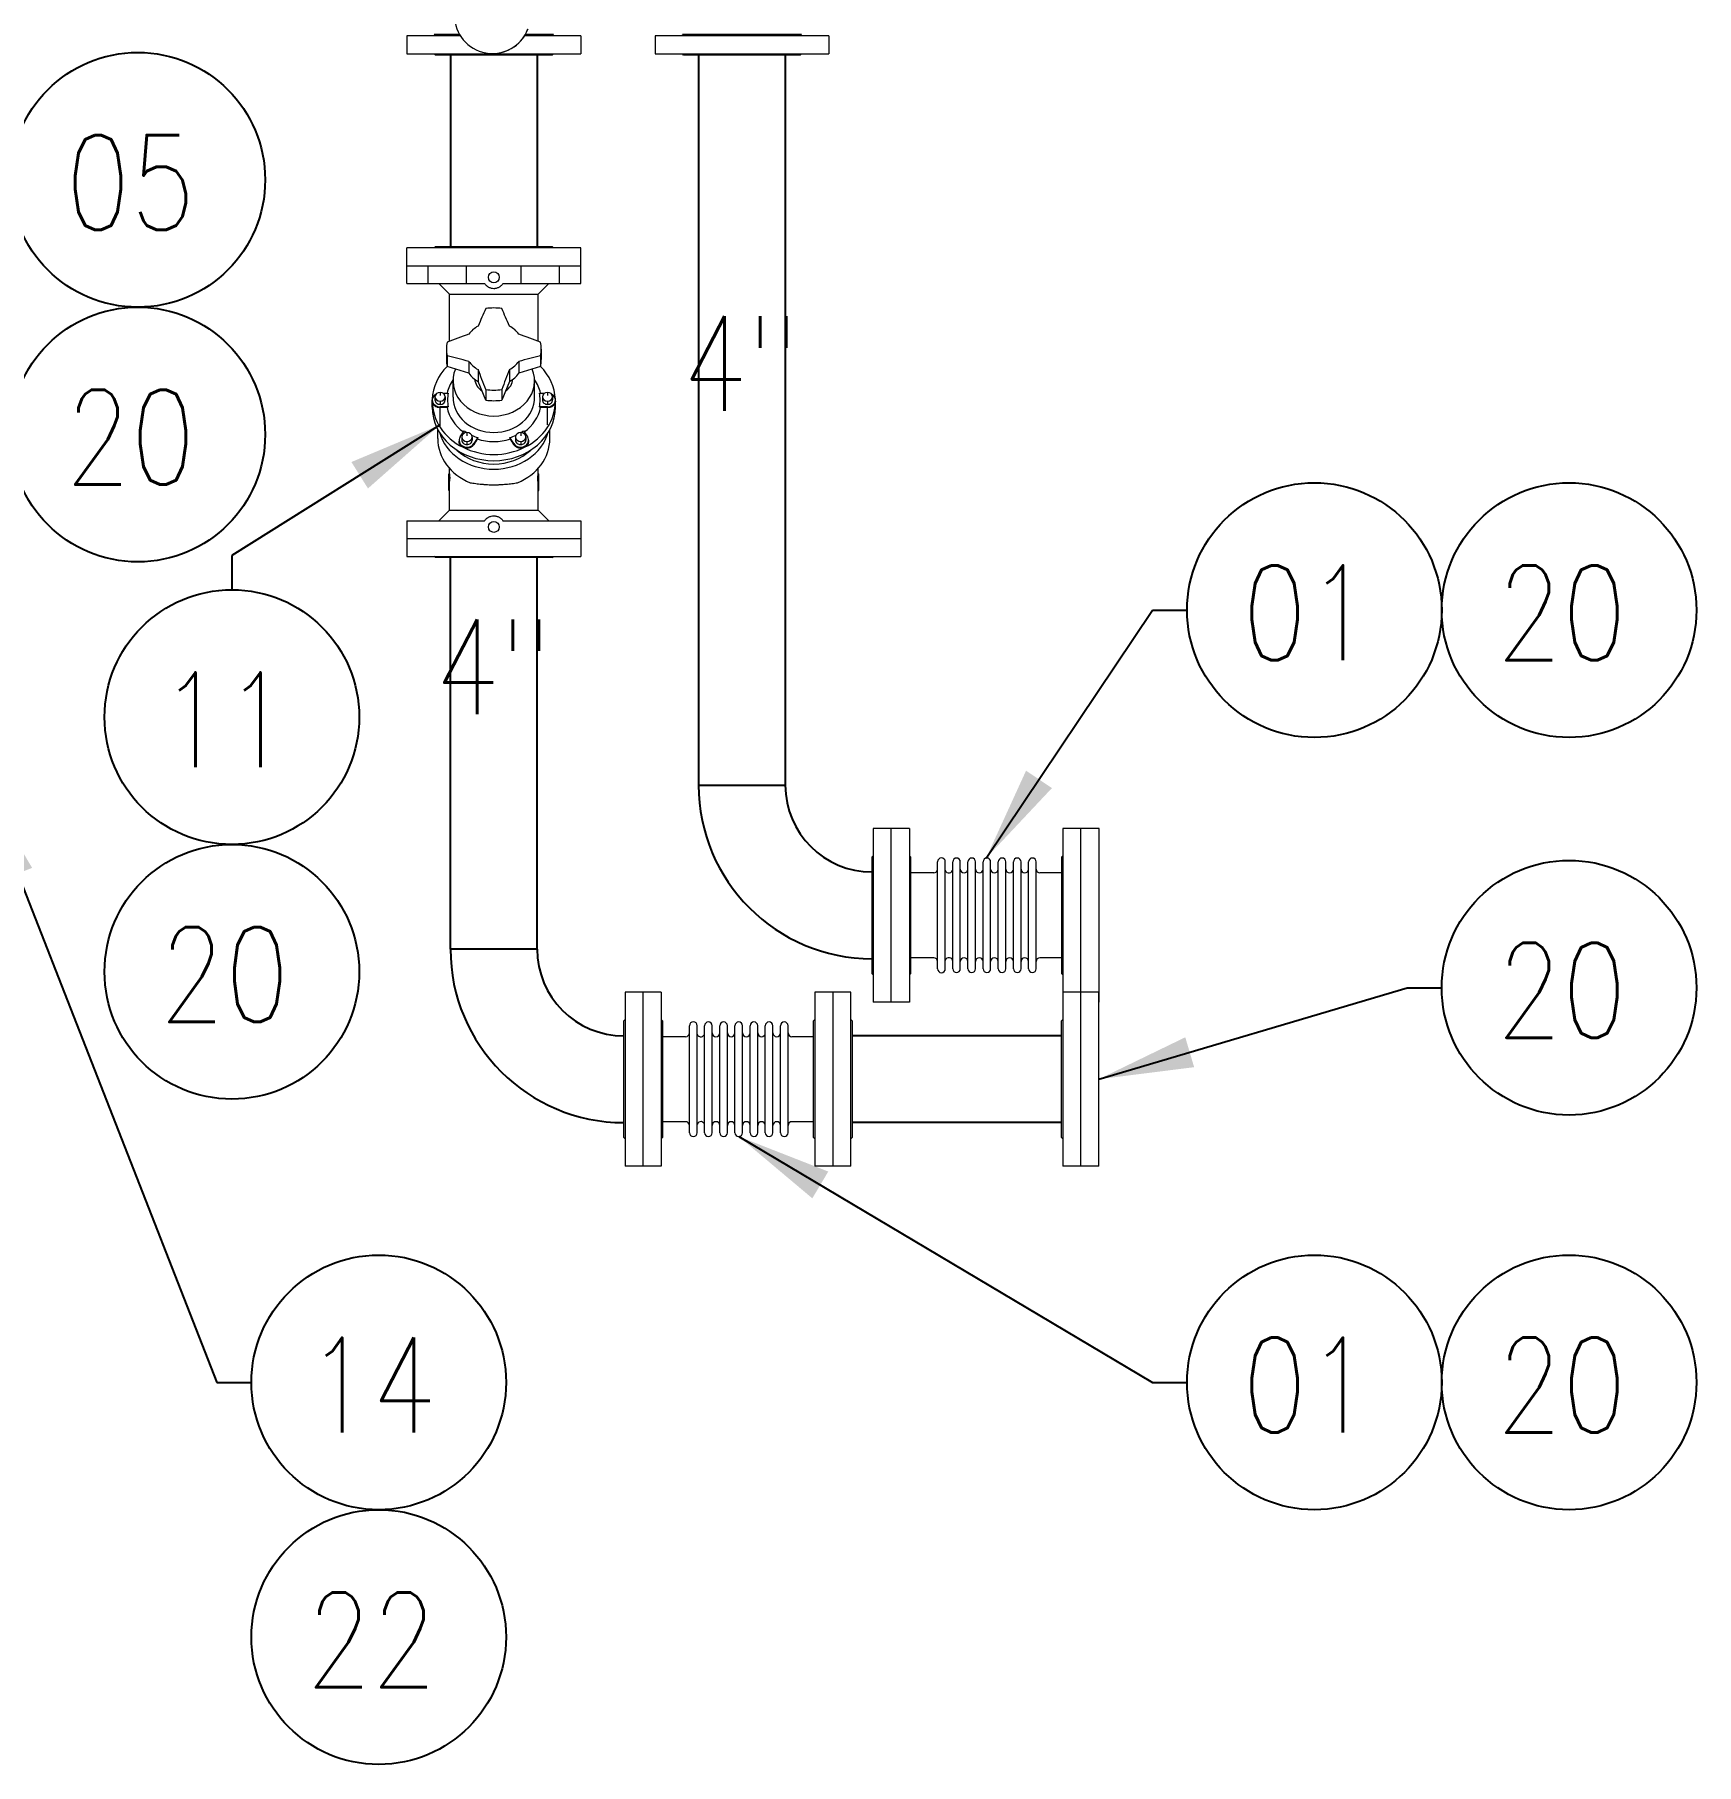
# Model space of a CAD drawing. Header units: millimetres. Extents: x -312439 to 477422, y -331570 to 212570.
# Drawn here: x 342696 to 344886, y 120867 to 123147 of the extents above; entities that cross this region are included whole.
import ezdxf

# ---------------------------------------------------------------- set-up
doc = ezdxf.new("R2010")
doc.units = ezdxf.units.MM
doc.layers.add('ARCONDTEXTO', color=4, linetype='Continuous')
doc.layers.add('TEXTO FORMATO', color=4, linetype='Continuous')
doc.styles.add('ROMAND', font='ROMAND.SHX')
doc.styles.add('ROMANS', font='romans.shx', dxfattribs={"height": 187.5})
doc.dimstyles.new('1-50 (MILIMETRO)', dxfattribs={"dimscale": 0, "dimtxt": 125, "dimasz": 125, "dimexe": 100, "dimexo": 100, "dimgap": 50, "dimtad": 0, "dimdec": 0, "dimzin": 0, "dimdsep": 46, "dimtxsty": 'ROMAND', "dimcen": -390, "dimclrd": 1, "dimclre": 1, "dimclrt": 3, "dimadec": 0, "dimazin": 0, "dimtfac": 1, "dimtdec": 0, "dimtix": 1, "dimtmove": 2, "dimatfit": 2, "dimfxl": 1, "dimtvp": 1, "dimtolj": 1, "dimtzin": 0, "dimarcsym": 0})

msp = doc.modelspace()

# ---------------------------------------------------------------- linework, layer by layer
at = {"color": 4, "linetype": 'Continuous', "lineweight": 0, "extrusion": (0, 1, 0)}
for p, q in [((343256.84, 123145.223, 0), (343186.472, 123145.223, 0)), ((343186.472, 123145.223, 0), (343186.472, 123121.423, 0)), ((343255.874, 123146.823, 0), (343222.472, 123146.823, 0)), ((343224.072, 123145.223, 0), (343222.472, 123146.823, 0)), ((343415.472, 123145.223, 0), (343341.579, 123145.223, 0)), ((343379.472, 123146.823, 0), (343342.544, 123146.823, 0)), ((343377.872, 123145.223, 0), (343379.472, 123146.823, 0)), ((343415.472, 123145.223, 0), (343415.472, 123121.423, 0)), ((343742.472, 123145.223, 0), (343513.472, 123145.223, 0)), ((343513.472, 123145.223, 0), (343513.472, 123121.423, 0)), ((343706.472, 123146.823, 0), (343549.472, 123146.823, 0)), ((343551.072, 123145.223, 0), (343549.472, 123146.823, 0)), ((343704.872, 123145.223, 0), (343706.472, 123146.823, 0)), ((343742.472, 123145.223, 0), (343742.472, 123121.423, 0)), ((343186.472, 123121.423, 0), (343415.472, 123121.423, 0)), ((343224.072, 123119.823, 0), (343222.472, 123121.423, 0)), ((343377.872, 123119.823, 0), (343224.072, 123119.823, 0)), ((343299.26, 123121.85, 0), (343299.158, 123121.85, 0)), ((343377.872, 123119.823, 0), (343379.472, 123121.423, 0)), ((343513.472, 123121.423, 0), (343742.472, 123121.423, 0)), ((343551.072, 123119.823, 0), (343549.472, 123121.423, 0)), ((343704.872, 123119.823, 0), (343551.072, 123119.823, 0)), ((343704.872, 123119.823, 0), (343706.472, 123121.423, 0)), ((343415.472, 122865.792, 0), (343186.472, 122865.792, 0)), ((343186.472, 122818.779, 0), (343186.472, 122865.792, 0)), ((343224.072, 122867.392, 0), (343222.472, 122865.792, 0)), ((343224.072, 122867.392, 0), (343377.872, 122867.392, 0)), ((343377.872, 122867.392, 0), (343379.472, 122865.792, 0)), ((343415.472, 122818.779, 0), (343415.472, 122865.792, 0)), ((343186.472, 122841.992, 0), (343415.472, 122841.992, 0)), ((343214.421, 122818.779, 0), (343214.421, 122841.992, 0)), ((343265.121, 122818.779, 0), (343265.121, 122841.992, 0)), ((343336.822, 122818.779, 0), (343336.822, 122841.992, 0)), ((343387.522, 122818.779, 0), (343387.522, 122841.992, 0)), ((343186.472, 122818.779, 0), (343288.87, 122818.779, 0)), ((343242.681, 122804.727, 0), (343228.628, 122818.779, 0)), ((343313.073, 122818.779, 0), (343415.472, 122818.779, 0)), ((343359.263, 122804.727, 0), (343373.315, 122818.779, 0)), ((343242.681, 122804.727, 0), (343359.263, 122804.727, 0)), ((343242.681, 122742.718, 0), (343242.681, 122804.727, 0)), ((343359.263, 122742.718, 0), (343359.263, 122804.727, 0)), ((343238.517, 122732.418, 0), (343238.517, 122718.384, 0)), ((343363.426, 122732.418, 0), (343363.426, 122718.384, 0)), ((343239.391, 122723.403, 0), (343239.391, 122709.369, 0)), ((343267.942, 122700.37, 0), (343239.391, 122709.369, 0)), ((343267.942, 122716.005, 0), (343267.942, 122700.37, 0)), ((343280.171, 122705.414, 0), (343280.171, 122689.779, 0)), ((343321.772, 122705.414, 0), (343321.772, 122689.779, 0)), ((343334.002, 122716.005, 0), (343334.002, 122700.37, 0)), ((343362.553, 122709.369, 0), (343334.002, 122700.37, 0)), ((343362.553, 122723.403, 0), (343362.553, 122709.369, 0)), ((343247.261, 122668.94, 0), (343247.261, 122690.636, 0)), ((343290.563, 122665.053, 0), (343280.171, 122689.779, 0)), ((343321.772, 122689.779, 0), (343311.381, 122665.053, 0)), ((343354.683, 122668.94, 0), (343354.683, 122690.636, 0)), ((343219.781, 122655.565, 0), (343219.781, 122665.297, 0)), ((343223.424, 122669.461, 0), (343223.424, 122665.297, 0)), ((343230.19, 122675.32, 0), (343230.19, 122671.157, 0)), ((343230.19, 122663.601, 0), (343230.19, 122659.438, 0)), ((343233.985, 122674.312, 0), (343240.869, 122674.312, 0)), ((343236.956, 122669.461, 0), (343236.956, 122665.297, 0)), ((343290.563, 122679.087, 0), (343290.563, 122665.053, 0)), ((343311.381, 122679.087, 0), (343311.381, 122665.053, 0)), ((343361.074, 122674.312, 0), (343367.958, 122674.312, 0)), ((343364.988, 122669.461, 0), (343364.988, 122665.297, 0)), ((343371.753, 122675.32, 0), (343371.753, 122671.157, 0)), ((343371.753, 122663.601, 0), (343371.753, 122659.438, 0)), ((343378.519, 122669.461, 0), (343378.519, 122665.297, 0)), ((343382.163, 122655.565, 0), (343382.163, 122665.297, 0)), ((343230.105, 122632.455, 0), (343230.105, 122656.188, 0)), ((343240.869, 122656.283, 0), (343230.19, 122656.283, 0)), ((343230.19, 122656.283, 0), (343230.19, 122655.143, 0)), ((343371.753, 122656.283, 0), (343361.074, 122656.283, 0)), ((343371.753, 122656.283, 0), (343371.753, 122655.143, 0)), ((343371.838, 122632.455, 0), (343371.838, 122656.188, 0)), ((343227.067, 122614.293, 0), (343227.067, 122626.452, 0)), ((343256.566, 122616.718, 0), (343261.906, 122624.728, 0)), ((343256.566, 122616.718, 0), (343256.566, 122615.579, 0)), ((343258.815, 122616.375, 0), (343258.815, 122612.211, 0)), ((343265.581, 122622.234, 0), (343265.581, 122618.07, 0)), ((343272.347, 122616.375, 0), (343272.347, 122612.211, 0)), ((343279.935, 122615.713, 0), (343274.595, 122607.704, 0)), ((343327.348, 122607.704, 0), (343322.008, 122615.713, 0)), ((343329.597, 122616.375, 0), (343329.597, 122612.211, 0)), ((343336.363, 122622.234, 0), (343336.363, 122618.07, 0)), ((343340.037, 122624.728, 0), (343345.377, 122616.718, 0)), ((343343.128, 122616.375, 0), (343343.128, 122612.211, 0)), ((343345.377, 122616.718, 0), (343345.377, 122615.579, 0)), ((343374.876, 122614.293, 0), (343374.876, 122626.452, 0)), ((343255.172, 122612.211, 0), (343255.172, 122610.854, 0)), ((343265.581, 122610.515, 0), (343265.581, 122606.351, 0)), ((343274.595, 122607.704, 0), (343274.595, 122606.564, 0)), ((343327.348, 122607.704, 0), (343327.348, 122606.564, 0)), ((343336.363, 122610.515, 0), (343336.363, 122606.351, 0)), ((343346.772, 122612.211, 0), (343346.772, 122610.854, 0)), ((343241.64, 122568.09, 0), (343242.681, 122568.09, 0)), ((343241.64, 122545.853, 0), (343241.64, 122568.088, 0)), ((343242.681, 122568.09, 0), (343242.681, 122574.948, 0)), ((343359.263, 122568.09, 0), (343359.263, 122574.948, 0)), ((343359.263, 122568.09, 0), (343360.303, 122568.09, 0)), ((343360.303, 122545.853, 0), (343360.303, 122568.088, 0)), ((343242.713, 122545.853, 0), (343241.64, 122545.853, 0)), ((343243.045, 122558.298, 0), (343241.672, 122558.298, 0)), ((343241.672, 122545.853, 0), (343241.672, 122558.298, 0)), ((343241.998, 122561.588, 0), (343243.045, 122561.588, 0)), ((343241.998, 122558.298, 0), (343241.998, 122561.588, 0)), ((343242.681, 122520.143, 0), (343242.681, 122545.853, 0)), ((343242.713, 122545.853, 0), (343242.713, 122558.298, 0)), ((343243.045, 122558.298, 0), (343243.045, 122561.588, 0)), ((343358.898, 122561.588, 0), (343359.946, 122561.588, 0)), ((343358.898, 122558.298, 0), (343358.898, 122561.588, 0)), ((343358.898, 122558.298, 0), (343360.272, 122558.298, 0)), ((343359.23, 122545.853, 0), (343359.23, 122558.298, 0)), ((343359.23, 122545.853, 0), (343360.303, 122545.853, 0)), ((343359.263, 122520.143, 0), (343359.263, 122545.853, 0)), ((343359.946, 122558.298, 0), (343359.946, 122561.588, 0)), ((343360.272, 122545.853, 0), (343360.272, 122558.298, 0)), ((343186.472, 122506.09, 0), (343288.87, 122506.09, 0)), ((343186.472, 122506.09, 0), (343186.472, 122459.078, 0)), ((343242.681, 122520.143, 0), (343228.628, 122506.09, 0)), ((343242.681, 122520.143, 0), (343359.263, 122520.143, 0)), ((343313.073, 122506.09, 0), (343415.472, 122506.09, 0)), ((343359.263, 122520.143, 0), (343373.315, 122506.09, 0)), ((343415.472, 122506.09, 0), (343415.472, 122459.078, 0)), ((343186.472, 122482.878, 0), (343415.472, 122482.878, 0)), ((343186.472, 122459.078, 0), (343415.472, 122459.078, 0)), ((343224.072, 122457.478, 0), (343222.472, 122459.078, 0)), ((343377.872, 122457.478, 0), (343224.072, 122457.478, 0)), ((343377.872, 122457.478, 0), (343379.472, 122459.078, 0)), ((343801.022, 122100.528, 0), (343801.022, 121871.528, 0)), ((343848.622, 122100.528, 0), (343801.022, 122100.528, 0)), ((343824.822, 121871.528, 0), (343824.822, 122100.528, 0)), ((343848.622, 122100.528, 0), (343848.622, 121871.528, 0)), ((344051.022, 122100.528, 0), (344051.022, 121884.528, 0)), ((344098.622, 122100.528, 0), (344051.022, 122100.528, 0)), ((344074.822, 121884.528, 0), (344074.822, 122100.528, 0)), ((344098.622, 121871.528, 0), (344098.622, 122100.528, 0)), ((343799.422, 122062.928, 0), (343801.022, 122064.528, 0)), ((343799.422, 121909.128, 0), (343799.422, 122062.928, 0)), ((343850.222, 122062.928, 0), (343848.622, 122064.528, 0)), ((343850.222, 122062.928, 0), (343850.222, 121909.128, 0)), ((343885.799, 121915.521, 0), (343885.799, 122056.535, 0)), ((343896.037, 121915.521, 0), (343896.037, 122056.535, 0)), ((343905.799, 121915.521, 0), (343905.799, 122056.535, 0)), ((343915.799, 121915.521, 0), (343915.799, 122056.535, 0)), ((343925.799, 121915.521, 0), (343925.799, 122056.535, 0)), ((343935.799, 121915.521, 0), (343935.799, 122056.535, 0)), ((343945.799, 121915.521, 0), (343945.799, 122056.535, 0)), ((343955.799, 121915.521, 0), (343955.799, 122056.535, 0)), ((343965.799, 121915.521, 0), (343965.799, 122056.535, 0)), ((343975.799, 121915.521, 0), (343975.799, 122056.535, 0)), ((343985.799, 121915.521, 0), (343985.799, 122056.535, 0)), ((343995.799, 121915.521, 0), (343995.799, 122056.535, 0)), ((344005.799, 121915.521, 0), (344005.799, 122056.535, 0)), ((344015.799, 121915.521, 0), (344015.799, 122056.535, 0)), ((344049.422, 122062.928, 0), (344051.022, 122064.528, 0)), ((344049.422, 121909.128, 0), (344049.422, 122062.928, 0)), ((343880.799, 122042.028, 0), (343850.222, 122042.028, 0)), ((344049.422, 122042.028, 0), (344020.799, 122042.028, 0)), ((343880.799, 121930.028, 0), (343850.222, 121930.028, 0)), ((344049.422, 121930.028, 0), (344020.799, 121930.028, 0)), ((343799.422, 121909.128, 0), (343801.022, 121907.528, 0)), ((343850.222, 121909.128, 0), (343848.622, 121907.528, 0)), ((344049.422, 121909.128, 0), (344051.022, 121907.528, 0)), ((343474.022, 121884.528, 0), (343474.022, 121655.528, 0)), ((343521.622, 121884.528, 0), (343474.022, 121884.528, 0)), ((343497.822, 121655.528, 0), (343497.822, 121884.528, 0)), ((343521.622, 121884.528, 0), (343521.622, 121655.528, 0)), ((343724.022, 121884.528, 0), (343724.022, 121655.528, 0)), ((343771.622, 121884.528, 0), (343724.022, 121884.528, 0)), ((343747.822, 121884.528, 0), (343747.822, 121655.528, 0)), ((343771.622, 121655.528, 0), (343771.622, 121884.528, 0)), ((344050.713, 121884.528, 0), (344050.713, 121655.528, 0)), ((344098.313, 121884.528, 0), (344050.713, 121884.528, 0)), ((344074.513, 121655.528, 0), (344074.513, 121884.528, 0)), ((344098.313, 121655.528, 0), (344098.313, 121884.528, 0)), ((343848.622, 121871.528, 0), (343801.022, 121871.528, 0)), ((344098.622, 121871.528, 0), (344098.313, 121871.528, 0)), ((343472.422, 121846.928, 0), (343474.022, 121848.528, 0)), ((343472.422, 121693.128, 0), (343472.422, 121846.928, 0)), ((343523.222, 121846.928, 0), (343521.622, 121848.528, 0)), ((343523.222, 121846.928, 0), (343523.222, 121693.128, 0)), ((343558.799, 121699.521, 0), (343558.799, 121840.535, 0)), ((343569.037, 121699.521, 0), (343569.037, 121840.535, 0)), ((343578.799, 121699.521, 0), (343578.799, 121840.535, 0)), ((343588.799, 121699.521, 0), (343588.799, 121840.535, 0)), ((343598.799, 121699.521, 0), (343598.799, 121840.535, 0)), ((343608.799, 121699.521, 0), (343608.799, 121840.535, 0)), ((343618.799, 121699.521, 0), (343618.799, 121840.535, 0)), ((343628.799, 121699.521, 0), (343628.799, 121840.535, 0)), ((343638.799, 121699.521, 0), (343638.799, 121840.535, 0)), ((343648.799, 121699.521, 0), (343648.799, 121840.535, 0)), ((343658.799, 121699.521, 0), (343658.799, 121840.535, 0)), ((343668.799, 121699.521, 0), (343668.799, 121840.535, 0)), ((343678.799, 121699.521, 0), (343678.799, 121840.535, 0)), ((343688.799, 121699.521, 0), (343688.799, 121840.535, 0)), ((343722.422, 121846.928, 0), (343724.022, 121848.528, 0)), ((343722.422, 121693.128, 0), (343722.422, 121846.928, 0)), ((343773.222, 121846.928, 0), (343771.622, 121848.528, 0)), ((343773.222, 121846.928, 0), (343773.222, 121693.128, 0)), ((344049.113, 121846.928, 0), (344050.713, 121848.528, 0)), ((344049.113, 121693.128, 0), (344049.113, 121846.928, 0)), ((343553.799, 121826.028, 0), (343523.222, 121826.028, 0)), ((343722.422, 121826.028, 0), (343693.799, 121826.028, 0)), ((343553.799, 121714.028, 0), (343523.222, 121714.028, 0)), ((343722.422, 121714.028, 0), (343693.799, 121714.028, 0)), ((343472.422, 121693.128, 0), (343474.022, 121691.528, 0)), ((343523.222, 121693.128, 0), (343521.622, 121691.528, 0)), ((343722.422, 121693.128, 0), (343724.022, 121691.528, 0)), ((343773.222, 121693.128, 0), (343771.622, 121691.528, 0)), ((344049.113, 121693.128, 0), (344050.713, 121691.528, 0)), ((343521.622, 121655.528, 0), (343474.022, 121655.528, 0)), ((343771.622, 121655.528, 0), (343724.022, 121655.528, 0)), ((344098.313, 121655.528, 0), (344050.713, 121655.528, 0))]:
    msp.add_line(p, q, dxfattribs=at)
at = {"color": 5, "linetype": 'Continuous', "extrusion": (0, 1, 0)}
for p, q in [((343243.822, 123119.823, 0), (343243.822, 122867.392, 0)), ((343358.122, 123119.823, 0), (343358.122, 122867.392, 0)), ((343570.822, 123119.823, 0), (343570.822, 122157.478, 0)), ((343685.122, 123119.823, 0), (343685.122, 122157.478, 0)), ((343243.822, 121941.478, 0), (343243.822, 122457.478, 0)), ((343358.122, 121941.478, 0), (343358.122, 122457.478, 0)), ((343570.822, 122157.478, 0), (343685.122, 122157.478, 0)), ((343358.122, 121941.478, 0), (343243.822, 121941.478, 0)), ((344049.113, 121827.178, 0), (343773.222, 121827.178, 0)), ((344049.113, 121712.878, 0), (343773.222, 121712.878, 0))]:
    msp.add_line(p, q, dxfattribs=at)
at = {"color": 4, "linetype": 'Continuous', "lineweight": 0}
for centre in [(343300.972, 122826.898, 0), (343300.972, 122497.971, 0)]:
    msp.add_circle(centre, 7.182, dxfattribs=at)
at = {"color": 5, "linetype": 'Continuous'}
for centre, radius in [((343799.422, 122157.478, 0), 228.6), ((343799.422, 122157.478, 0), 114.3), ((343472.422, 121941.478, 0), 228.6), ((343472.422, 121941.478, 0), 114.3)]:
    msp.add_arc(centre, radius, 180, 270, dxfattribs=at)
at = {"color": 4, "linetype": 'Continuous', "lineweight": 0}
for centre, radius, start, end in [((343880.799, 122047.028, 0), 5, 270, 0), ((343890.918, 122056.535, 0), 5.119, 0, 180), ((343900.799, 122046.902, 0), 5.002, 197.829397, 358.562061), ((343910.799, 122056.535, 0), 5, 0, 180), ((343920.799, 122047.028, 0), 5, 180, 0), ((343930.799, 122056.535, 0), 5, 0, 180), ((343940.799, 122047.028, 0), 5, 180, 0), ((343950.799, 122056.535, 0), 5, 0, 180), ((343960.799, 122047.028, 0), 5, 180, 0), ((343970.799, 122056.535, 0), 5, 0, 180), ((343980.799, 122047.028, 0), 5, 180, 0), ((343990.799, 122056.535, 0), 5, 0, 180), ((344000.799, 122047.028, 0), 5, 180, 0), ((344010.799, 122056.535, 0), 5, 0, 180), ((344020.799, 122047.028, 0), 5, 180, 270), ((343880.799, 121925.028, 0), 5, 0, 90), ((343900.799, 121925.153, 0), 5.002, 1.437939, 162.170603), ((343920.799, 121925.028, 0), 5, 0, 180), ((343940.799, 121925.028, 0), 5, 0, 180), ((343960.799, 121925.028, 0), 5, 0, 180), ((343980.799, 121925.028, 0), 5, 0, 180), ((344000.799, 121925.028, 0), 5, 0, 180), ((344020.799, 121925.028, 0), 5, 90, 180), ((343890.918, 121915.521, 0), 5.119, 180, 0), ((343910.799, 121915.521, 0), 5, 180, 0), ((343930.799, 121915.521, 0), 5, 180, 0), ((343950.799, 121915.521, 0), 5, 180, 0), ((343970.799, 121915.521, 0), 5, 180, 0), ((343990.799, 121915.521, 0), 5, 180, 0), ((344010.799, 121915.521, 0), 5, 180, 0), ((343563.918, 121840.535, 0), 5.119, 0, 180), ((343583.799, 121840.535, 0), 5, 0, 180), ((343603.799, 121840.535, 0), 5, 0, 180), ((343623.799, 121840.535, 0), 5, 0, 180), ((343643.799, 121840.535, 0), 5, 0, 180), ((343663.799, 121840.535, 0), 5, 0, 180), ((343683.799, 121840.535, 0), 5, 0, 180), ((343553.799, 121831.028, 0), 5, 270, 0), ((343573.799, 121830.902, 0), 5.002, 197.829397, 358.562061), ((343593.799, 121831.028, 0), 5, 180, 0), ((343613.799, 121831.028, 0), 5, 180, 0), ((343633.799, 121831.028, 0), 5, 180, 0), ((343653.799, 121831.028, 0), 5, 180, 0), ((343673.799, 121831.028, 0), 5, 180, 0), ((343693.799, 121831.028, 0), 5, 180, 270), ((343553.799, 121709.028, 0), 5, 0, 90), ((343573.799, 121709.153, 0), 5.002, 1.437939, 162.170603), ((343593.799, 121709.028, 0), 5, 0, 180), ((343613.799, 121709.028, 0), 5, 0, 180), ((343633.799, 121709.028, 0), 5, 0, 180), ((343653.799, 121709.028, 0), 5, 0, 180), ((343673.799, 121709.028, 0), 5, 0, 180), ((343693.799, 121709.028, 0), 5, 90, 180), ((343563.918, 121699.521, 0), 5.119, 180, 0), ((343583.799, 121699.521, 0), 5, 180, 0), ((343603.799, 121699.521, 0), 5, 180, 0), ((343623.799, 121699.521, 0), 5, 180, 0), ((343643.799, 121699.521, 0), 5, 180, 0), ((343663.799, 121699.521, 0), 5, 180, 0), ((343683.799, 121699.521, 0), 5, 180, 0)]:
    msp.add_arc(centre, radius, start, end, dxfattribs=at)
for centre, major_axis, ratio, start_param, end_param in [((343299.158, 123171.85, 0), (0, 50), 0.99996201, 1.57079633, 4.35481788), ((343299.26, 123171.85, 0), (0, -50), 0.99996201, 0, 1.21322522), ((343271.988, 122556.81, 0), (112.271, 356.18), 0.17101007, 0.92776973, 1.00960026), ((343300.972, 122732.418, 0), (62.455, 0), 0.8660254, 1.57079633, 1.73824441), ((343300.972, 122732.418, 0), (62.455, 0), 0.8660254, 1.40334825, 1.57079633), ((343329.955, 122556.81, 0), (112.271, -356.18), 0.17101007, 2.13199239, 2.21382292), ((343290.423, 122572.775, 0), (344.286, 144.695), 0.46984631, 1.43994373, 1.52177426), ((343300.972, 122734.019, 0), (39.034, 0), 0.8660254, 2.1328053, 2.57958368), ((343300.972, 122734.019, 0), (39.034, 0), 0.8660254, 0.56200898, 1.00878735), ((343311.521, 122572.775, 0), (344.286, -144.695), 0.46984631, 1.6198184, 1.70164893), ((343300.972, 122732.418, 0), (62.455, 0), 0.8660254, 2.97414457, 3.14159265), ((343300.972, 122732.418, 0), (62.455, 0), 0.8660254, 3.14159265, 3.30904073), ((343300.972, 122732.418, 0), (62.455, 0), 0.8660254, 0, 0.16744808), ((343300.972, 122732.418, 0), (62.455, 0), 0.8660254, 6.11573723, 6.28318531), ((343300.972, 122663.736, 0), (81.191, 0), 0.8660254, 2.432344, 3.10701384), ((343300.972, 122718.384, 0), (62.455, 0), 0.8660254, 3.14159265, 3.30904073), ((343290.423, 122522.574, 0), (344.286, -144.695), 0.46984631, 1.82985829, 1.91168882), ((343300.972, 122690.636, 0), (53.711, 0), 0.8660254, 2.80620982, 4.71238898), ((343300.972, 122734.019, 0), (39.034, 0), 0.8660254, 3.70360163, 4.15038), ((343271.988, 122538.539, 0), (-112.271, 356.18), 0.17101007, 5.06354515, 5.14537568), ((343300.972, 122690.636, 0), (53.711, 0), 0.8660254, 4.71238898, 6.61856814), ((343329.955, 122538.539, 0), (-112.271, -356.18), 0.17101007, 4.27940228, 4.36123281), ((343300.972, 122734.019, 0), (39.034, 0), 0.8660254, 5.27439796, 5.72117633), ((343311.521, 122522.574, 0), (344.286, 144.695), 0.46984631, 1.22990383, 1.31173436), ((343300.972, 122718.384, 0), (-62.455, 0), 0.8660254, 2.97414457, 3.14159265), ((343300.972, 122663.736, 0), (81.191, 0), 0.8660254, 0.03457881, 0.70924865), ((343300.972, 122664.554, 0), (62.483, 0), 0.8660254, 2.60427768, 2.96027992), ((343300.972, 122718.384, 0), (39.034, 0), 0.8660254, 3.70360163, 4.15038), ((343300.972, 122694.443, 0), (25.294, 0), 0.8660254, 3.2272514, 4.05379587), ((343300.972, 122694.443, 0), (25.294, 0), 0.8660254, 5.37098209, 6.19752656), ((343300.972, 122718.384, 0), (39.034, 0), 0.8660254, 5.27439796, 5.72117633), ((343300.972, 122664.554, 0), (62.483, 0), 0.8660254, 0.18131273, 0.53731497), ((343230.19, 122665.297, 0), (10.409, 0), 0.8660254, 2.11391286, 4.71238898), ((343300.972, 122663.736, 0), (81.191, 0), 0.8660254, 3.14159265, 4.1887902), ((343230.19, 122669.461, 0), (-6.766, 0), 0.8660254, 4.71238898, 7.85398163), ((343230.19, 122665.297, 0), (-6.766, 0), 0.8660254, 0, 1.57079633), ((343230.19, 122669.461, 0), (-6.766, 0), 0.8660254, 1.57079633, 4.71238898), ((343230.19, 122665.297, 0), (-6.766, 0), 0.8660254, 1.57079633, 3.14159265), ((343300.972, 122665.297, 0), (60.997, 0), 0.8660254, 2.9701049, 3.3130804), ((343300.972, 122668.94, 0), (53.711, 0), 0.8660254, 3.14159265, 4.71238898), ((343300.972, 122732.418, 0), (62.455, 0), 0.8660254, 4.5449409, 4.71238898), ((343300.972, 122718.384, 0), (62.455, 0), 0.8660254, 4.5449409, 4.87983706), ((343300.972, 122732.418, 0), (62.455, 0), 0.8660254, 4.71238898, 4.87983706), ((343300.972, 122668.94, 0), (53.711, 0), 0.8660254, 4.71238898, 6.28318531), ((343300.972, 122663.736, 0), (81.191, 0), 0.8660254, 5.23598776, 6.28318531), ((343300.972, 122665.297, 0), (60.997, 0), 0.8660254, 6.11169756, 6.45467306), ((343371.753, 122669.461, 0), (6.766, 0), 0.8660254, 1.57079633, 4.71238898), ((343371.753, 122665.297, 0), (6.766, 0), 0.8660254, 3.14159265, 4.71238898), ((343371.753, 122669.461, 0), (6.766, 0), 0.8660254, 4.71238898, 7.85398163), ((343371.753, 122665.297, 0), (-10.409, 0), 0.8660254, 1.57079633, 4.16927245), ((343371.753, 122665.297, 0), (6.766, 0), 0.8660254, 4.71238898, 6.28318531), ((343300.972, 122655.565, 0), (81.191, 0), 0.8660254, 3.14159265, 4.71238898), ((343300.972, 122664.554, 0), (62.483, 0), 0.8660254, 3.30896296, 4.01445297), ((343300.972, 122655.565, 0), (81.191, 0), 0.8660254, 4.71238898, 6.28318531), ((343300.972, 122664.554, 0), (62.483, 0), 0.8660254, 5.41032499, 6.115815), ((343300.972, 122614.293, 0), (73.905, 0), 0.8660254, 3.14159265, 4.27787098), ((343300.972, 122638.025, 0), (73.905, 0), 0.8660254, 3.38446269, 6.04031527), ((343265.581, 122612.211, 0), (10.409, 0), 0.8660254, 2.61799388, 5.75958653), ((343265.581, 122616.375, 0), (6.766, 0), 0.8660254, 1.57079633, 4.71238898), ((343300.972, 122665.297, 0), (60.997, 0), 0.8660254, 4.01730246, 4.0946815), ((343265.581, 122616.375, 0), (6.766, 0), 0.8660254, 4.71238898, 7.85398163), ((343300.972, 122665.297, 0), (60.997, 0), 0.8660254, 4.21076143, 4.36027795), ((343300.972, 122664.554, 0), (62.483, 0), 0.8660254, 4.35616051, 4.71238898), ((343300.972, 122664.554, 0), (62.483, 0), 0.8660254, 4.71238898, 5.06861745), ((343300.972, 122665.297, 0), (60.997, 0), 0.8660254, 5.06450001, 5.21401654), ((343336.363, 122612.211, 0), (-10.409, 0), 0.8660254, 0.52359878, 3.66519143), ((343336.363, 122616.375, 0), (6.766, 0), 0.8660254, 1.57079633, 4.71238898), ((343300.972, 122614.293, 0), (73.905, 0), 0.8660254, 5.14690698, 6.28318531), ((343300.972, 122665.297, 0), (60.997, 0), 0.8660254, 5.33009646, 5.40747551), ((343336.363, 122616.375, 0), (6.766, 0), 0.8660254, 4.71238898, 7.85398163), ((343300.972, 122638.025, 0), (66.098, 0), 0.8660254, 3.88544669, 4.71238898), ((343265.581, 122612.211, 0), (6.766, 0), 0.8660254, 3.14159265, 4.71238898), ((343300.972, 122663.736, 0), (81.191, 0), 0.8660254, 4.1887902, 4.71238898), ((343265.581, 122612.211, 0), (6.766, 0), 0.8660254, 4.71238898, 6.28318531), ((343300.972, 122663.736, 0), (81.191, 0), 0.8660254, 4.71238898, 5.23598776), ((343300.972, 122638.025, 0), (66.098, 0), 0.8660254, 4.71238898, 5.53933127), ((343336.363, 122612.211, 0), (6.766, 0), 0.8660254, 3.14159265, 4.71238898), ((343336.363, 122612.211, 0), (6.766, 0), 0.8660254, 4.71238898, 6.28318531), ((343300.972, 122568.088, 0), (59.332, 0), 0.99934383, 3.14156393, 3.14159265), ((343300.972, 122568.091, 0), (-59.332, 0), 0.99934383, 0.00002873, 0.10989894), ((343300.972, 122568.091, 0), (-58.291, 0), 0.99934383, 0.00002924, 0.11186957), ((343300.972, 122568.091, 0), (-58.291, 0), 0.99934383, 3.02972308, 3.14156341), ((343300.972, 122568.091, 0), (-59.332, 0), 0.99934383, 3.03169372, 3.14156393), ((343300.972, 122568.088, 0), (59.332, 0), 0.99934383, 0, 0.00002873)]:
    msp.add_ellipse(centre, major_axis=major_axis, ratio=ratio, start_param=start_param, end_param=end_param, dxfattribs=at)
for points, knots in [([(343288.87, 122818.779, 0), (343289.539, 122817.782, 0), (343290.316, 122816.887, 0), (343291.416, 122815.892, 0), (343291.643, 122815.699, 0), (343292.11, 122815.326, 0), (343292.351, 122815.146, 0), (343293.084, 122814.63, 0), (343293.59, 122814.32, 0), (343294.635, 122813.762, 0), (343295.174, 122813.515, 0), (343296.286, 122813.087, 0), (343296.862, 122812.904, 0), (343298.598, 122812.471, 0), (343299.775, 122812.326, 0), (343300.972, 122812.326, 0)], [0, 0, 0, 0, 0.0034182904, 0.0034182904, 0.004272863, 0.004272863, 0.0051274356, 0.0051274356, 0.0068365808, 0.0068365808, 0.0085457261, 0.0085457261, 0.0102548713, 0.0102548713, 0.0136731617, 0.0136731617, 0.0136731617, 0.0136731617]), ([(343300.972, 122812.326, 0), (343301.27, 122812.326, 0), (343301.571, 122812.335, 0), (343302.168, 122812.372, 0), (343302.465, 122812.399, 0), (343303.349, 122812.509, 0), (343303.931, 122812.617, 0), (343305.081, 122812.905, 0), (343305.648, 122813.084, 0), (343306.768, 122813.515, 0), (343307.309, 122813.763, 0), (343308.354, 122814.32, 0), (343308.858, 122814.63, 0), (343309.586, 122815.141, 0), (343309.824, 122815.319, 0), (343310.291, 122815.691, 0), (343310.52, 122815.885, 0), (343311.627, 122816.886, 0), (343312.405, 122817.783, 0), (343313.073, 122818.779, 0)], [0.0136731617, 0.0136731617, 0.0136731617, 0.0136731617, 0.0145264761, 0.0145264761, 0.0153797904, 0.0153797904, 0.0170864192, 0.0170864192, 0.0187930479, 0.0187930479, 0.0204996767, 0.0204996767, 0.0222063054, 0.0222063054, 0.0230596198, 0.0230596198, 0.0239129342, 0.0239129342, 0.0273261917, 0.0273261917, 0.0273261917, 0.0273261917]), ([(343230.19, 122655.143, 0), (343229.503, 122655.114, 0), (343228.828, 122655.143, 0), (343227.832, 122655.272, 0), (343227.502, 122655.33, 0), (343226.849, 122655.474, 0), (343226.524, 122655.561, 0), (343225.58, 122655.861, 0), (343224.982, 122656.113, 0), (343223.85, 122656.721, 0), (343223.314, 122657.08, 0), (343222.353, 122657.874, 0), (343221.921, 122658.311, 0), (343221.35, 122659.028, 0), (343221.172, 122659.277, 0), (343220.85, 122659.786, 0), (343220.559, 122660.307, 0), (343220.33, 122660.852, 0), (343220.132, 122661.41, 0), (343220.048, 122661.696, 0), (343219.847, 122662.563, 0), (343219.781, 122663.147, 0), (343219.781, 122663.736, 0)], [0.0000001979, 0.0000001979, 0.0000001979, 0.0000001979, 0.0019579504, 0.0019579504, 0.0029368267, 0.0029368267, 0.003915703, 0.003915703, 0.0058734555, 0.0058734555, 0.007831208, 0.007831208, 0.0097889606, 0.0097889606, 0.0107678368, 0.0107678368, 0.0117467131, 0.0127255894, 0.0127255894, 0.0137044656, 0.0137044656, 0.0156622181, 0.0156622181, 0.0156622181, 0.0156622181]), ([(343382.163, 122663.736, 0), (343382.163, 122663.442, 0), (343382.146, 122663.147, 0), (343382.079, 122662.559, 0), (343382.028, 122662.266, 0), (343381.828, 122661.405, 0), (343381.631, 122660.85, 0), (343381.239, 122660.047, 0), (343381.091, 122659.782, 0), (343380.768, 122659.272, 0), (343380.593, 122659.027, 0), (343380.027, 122658.316, 0), (343379.596, 122657.878, 0), (343378.624, 122657.076, 0), (343378.098, 122656.724, 0), (343377.253, 122656.269, 0), (343376.961, 122656.129, 0), (343376.36, 122655.875, 0), (343376.048, 122655.761, 0), (343375.104, 122655.461, 0), (343374.456, 122655.318, 0), (343373.126, 122655.144, 0), (343372.439, 122655.114, 0), (343371.753, 122655.143, 0)], [0.0156622181, 0.0156622181, 0.0156622181, 0.0156622181, 0.0166401895, 0.0166401895, 0.0176181608, 0.0176181608, 0.0195741034, 0.0195741034, 0.0205520747, 0.0205520747, 0.021530046, 0.021530046, 0.0234859886, 0.0234859886, 0.0254419312, 0.0254419312, 0.0264199025, 0.0264199025, 0.0273978738, 0.0273978738, 0.0293538164, 0.0293538164, 0.031309759, 0.031309759, 0.031309759, 0.031309759]), ([(343260.376, 122602.843, 0), (343260.082, 122602.99, 0), (343259.795, 122603.151, 0), (343259.237, 122603.499, 0), (343258.968, 122603.687, 0), (343258.2, 122604.279, 0), (343257.736, 122604.716, 0), (343257.113, 122605.434, 0), (343256.917, 122605.686, 0), (343256.556, 122606.202, 0), (343256.391, 122606.467, 0), (343255.941, 122607.28, 0), (343255.702, 122607.847, 0), (343255.347, 122609.035, 0), (343255.238, 122609.638, 0), (343255.179, 122610.448, 0), (343255.172, 122610.65, 0), (343255.172, 122610.854, 0)], [0.0156624186, 0.0156624186, 0.0156624186, 0.0156624186, 0.0166406399, 0.0166406399, 0.0176188611, 0.0176188611, 0.0195753035, 0.0195753035, 0.0205535247, 0.0205535247, 0.021531746, 0.021531746, 0.0234881884, 0.0234881884, 0.0254446308, 0.0254446308, 0.0260943859, 0.0260943859, 0.0260943859, 0.0260943859]), ([(343274.595, 122606.564, 0), (343274.252, 122606.02, 0), (343273.856, 122605.514, 0), (343273.187, 122604.81, 0), (343272.951, 122604.585, 0), (343272.453, 122604.153, 0), (343272.19, 122603.947, 0), (343271.379, 122603.368, 0), (343270.804, 122603.034, 0), (343269.585, 122602.467, 0), (343268.936, 122602.233, 0), (343267.624, 122601.89, 0), (343266.954, 122601.777, 0), (343265.929, 122601.696, 0), (343265.584, 122601.684, 0), (343264.902, 122601.69, 0), (343264.224, 122601.727, 0), (343263.555, 122601.823, 0), (343262.891, 122601.95, 0), (343262.56, 122602.028, 0), (343261.584, 122602.307, 0), (343260.965, 122602.548, 0), (343260.376, 122602.843, 0)], [0.0000003958, 0.0000003958, 0.0000003958, 0.0000003958, 0.0019581487, 0.0019581487, 0.0029370251, 0.0029370251, 0.0039159015, 0.0039159015, 0.0058736544, 0.0058736544, 0.0078314072, 0.0078314072, 0.0097891601, 0.0097891601, 0.0107680365, 0.0107680365, 0.0117469129, 0.0127257894, 0.0127257894, 0.0137046658, 0.0137046658, 0.0156624186, 0.0156624186, 0.0156624186, 0.0156624186]), ([(343341.567, 122602.843, 0), (343340.973, 122602.546, 0), (343340.354, 122602.306, 0), (343339.389, 122602.03, 0), (343339.061, 122601.951, 0), (343338.392, 122601.824, 0), (343338.054, 122601.775, 0), (343337.041, 122601.675, 0), (343336.363, 122601.669, 0), (343335.342, 122601.749, 0), (343334.999, 122601.791, 0), (343334.324, 122601.905, 0), (343333.992, 122601.976, 0), (343333.01, 122602.233, 0), (343332.374, 122602.46, 0), (343331.142, 122603.032, 0), (343330.566, 122603.368, 0), (343329.76, 122603.942, 0), (343329.501, 122604.145, 0), (343329.003, 122604.575, 0), (343328.763, 122604.803, 0), (343328.088, 122605.512, 0), (343327.691, 122606.02, 0), (343327.348, 122606.564, 0)], [0.0170973069, 0.0170973069, 0.0170973069, 0.0170973069, 0.0190535067, 0.0190535067, 0.0200316066, 0.0200316066, 0.0210097065, 0.0210097065, 0.0229659062, 0.0229659062, 0.0239440061, 0.0239440061, 0.024922106, 0.024922106, 0.0268783058, 0.0268783058, 0.0288345056, 0.0288345056, 0.0298126055, 0.0298126055, 0.0307907054, 0.0307907054, 0.0327469051, 0.0327469051, 0.0327469051, 0.0327469051]), ([(343346.772, 122610.854, 0), (343346.772, 122610.651, 0), (343346.764, 122610.448, 0), (343346.706, 122609.635, 0), (343346.596, 122609.035, 0), (343346.245, 122607.859, 0), (343346.002, 122607.279, 0), (343345.401, 122606.193, 0), (343345.044, 122605.681, 0), (343344.419, 122604.959, 0), (343344.195, 122604.726, 0), (343343.729, 122604.287, 0), (343343.24, 122603.871, 0), (343342.708, 122603.501, 0), (343342.154, 122603.154, 0), (343341.864, 122602.991, 0), (343341.567, 122602.843, 0)], [0.0066681157, 0.0066681157, 0.0066681157, 0.0066681157, 0.007310362, 0.007310362, 0.009267751, 0.009267751, 0.0112251399, 0.0112251399, 0.0131825289, 0.0131825289, 0.0141612234, 0.0141612234, 0.0151399179, 0.0161186124, 0.0161186124, 0.0170973069, 0.0170973069, 0.0170973069, 0.0170973069]), ([(343269.86, 122556.237, 0), (343272.181, 122555.839, 0), (343274.581, 122555.465, 0), (343279.536, 122554.795, 0), (343282.09, 122554.499, 0), (343285.386, 122554.194, 0), (343286.05, 122554.136, 0), (343287.388, 122554.027, 0), (343288.063, 122553.976, 0), (343290.085, 122553.835, 0), (343291.437, 122553.756, 0), (343295.504, 122553.566, 0), (343298.23, 122553.501, 0), (343300.972, 122553.501, 0)], [0, 0, 0, 0, 0.0078859085, 0.0078859085, 0.0157718169, 0.0157718169, 0.017743294, 0.017743294, 0.0197147711, 0.0197147711, 0.0236577254, 0.0236577254, 0.0315436338, 0.0315436338, 0.0315436338, 0.0315436338]), ([(343300.972, 122553.501, 0), (343302.338, 122553.501, 0), (343303.708, 122553.517, 0), (343305.768, 122553.566, 0), (343306.458, 122553.586, 0), (343307.83, 122553.635, 0), (343308.512, 122553.663, 0), (343311.908, 122553.822, 0), (343314.572, 122554.011, 0), (343318.488, 122554.373, 0), (343319.781, 122554.507, 0), (343322.34, 122554.799, 0), (343323.609, 122554.958, 0), (343327.362, 122555.464, 0), (343329.769, 122555.84, 0), (343332.083, 122556.237, 0)], [0.0315436338, 0.0315436338, 0.0315436338, 0.0315436338, 0.0354737438, 0.0354737438, 0.0374387988, 0.0374387988, 0.0394038539, 0.0394038539, 0.0472640739, 0.0472640739, 0.0511941839, 0.0511941839, 0.0551242939, 0.0551242939, 0.062984514, 0.062984514, 0.062984514, 0.062984514]), ([(343288.87, 122506.09, 0), (343289.539, 122507.088, 0), (343290.316, 122507.982, 0), (343291.416, 122508.978, 0), (343291.643, 122509.171, 0), (343292.11, 122509.544, 0), (343292.351, 122509.724, 0), (343293.084, 122510.239, 0), (343293.59, 122510.55, 0), (343294.635, 122511.108, 0), (343295.174, 122511.354, 0), (343296.286, 122511.783, 0), (343296.862, 122511.965, 0), (343298.598, 122512.399, 0), (343299.775, 122512.544, 0), (343300.972, 122512.544, 0)], [0, 0, 0, 0, 0.0034182904, 0.0034182904, 0.004272863, 0.004272863, 0.0051274356, 0.0051274356, 0.0068365808, 0.0068365808, 0.0085457261, 0.0085457261, 0.0102548713, 0.0102548713, 0.0136731617, 0.0136731617, 0.0136731617, 0.0136731617]), ([(343300.972, 122512.544, 0), (343301.27, 122512.544, 0), (343301.571, 122512.535, 0), (343302.168, 122512.498, 0), (343302.465, 122512.47, 0), (343303.349, 122512.361, 0), (343303.931, 122512.252, 0), (343305.081, 122511.965, 0), (343305.648, 122511.786, 0), (343306.768, 122511.355, 0), (343307.309, 122511.107, 0), (343308.354, 122510.549, 0), (343308.858, 122510.24, 0), (343309.586, 122509.729, 0), (343309.824, 122509.551, 0), (343310.291, 122509.179, 0), (343310.52, 122508.984, 0), (343311.627, 122507.984, 0), (343312.405, 122507.086, 0), (343313.073, 122506.09, 0)], [0.0136731617, 0.0136731617, 0.0136731617, 0.0136731617, 0.0145264761, 0.0145264761, 0.0153797904, 0.0153797904, 0.0170864192, 0.0170864192, 0.0187930479, 0.0187930479, 0.0204996767, 0.0204996767, 0.0222063054, 0.0222063054, 0.0230596198, 0.0230596198, 0.0239129342, 0.0239129342, 0.0273261917, 0.0273261917, 0.0273261917, 0.0273261917])]:
    msp.add_open_spline(points, degree=3, knots=knots, dxfattribs=at)
for points in [[(343239.361, 122655.54, 0), (343236.304, 122655.408, 0), (343233.247, 122655.276, 0), (343230.19, 122655.143, 0)], [(343240.869, 122656.283, 0), (343240.366, 122656.035, 0), (343239.864, 122655.787, 0), (343239.361, 122655.54, 0)], [(343362.582, 122655.54, 0), (343362.079, 122655.787, 0), (343361.577, 122656.035, 0), (343361.074, 122656.283, 0)], [(343371.753, 122655.143, 0), (343368.696, 122655.276, 0), (343365.639, 122655.408, 0), (343362.582, 122655.54, 0)], [(343279.181, 122613.839, 0), (343277.652, 122611.415, 0), (343276.124, 122608.99, 0), (343274.595, 122606.564, 0)], [(343279.935, 122615.713, 0), (343279.684, 122615.089, 0), (343279.432, 122614.464, 0), (343279.181, 122613.839, 0)], [(343322.762, 122613.839, 0), (343322.511, 122614.464, 0), (343322.26, 122615.089, 0), (343322.008, 122615.713, 0)], [(343327.348, 122606.564, 0), (343325.819, 122608.99, 0), (343324.291, 122611.415, 0), (343322.762, 122613.839, 0)]]:
    msp.add_open_spline(points, degree=3, dxfattribs=at)
at = {"layer": 'TEXTO FORMATO', "color": 1}
for centre in [(342831.765, 122955.42), (342831.765, 122619.75), (344382.461, 122388.27), (344718.132, 122388.27, 0), (342955.773, 122247.296), (342955.773, 121911.626), (344718.132, 121890.65, 0), (343149.268, 121370.443), (344382.461, 121370.443), (344718.132, 121370.443, 0), (343149.268, 121034.773)]:
    msp.add_circle(centre, 167.835, dxfattribs=at)

# ---------------------------------------------------------------- texts
at = {"layer": 'ARCONDTEXTO', "color": 3, "linetype": 'Continuous', "lineweight": -3, "style": 'ROMANS', "width": 0.8}
for s, p in [('05', (342736.447, 122889.354)), ('20', (342736.447, 122553.684)), ('01', (344287.143, 122322.205)), ('20', (344622.813, 122322.205, 0)), ('11', (342860.454, 122181.23)), ('20', (342860.454, 121845.56)), ('20', (344622.813, 121824.585, 0)), ('14', (343053.949, 121304.378)), ('01', (344287.143, 121304.378)), ('20', (344622.813, 121304.378, 0)), ('22', (343053.949, 120968.707))]:
    msp.add_text(s, height=125, dxfattribs=at).set_placement(p)
at = {"layer": 'ARCONDTEXTO', "linetype": 'Continuous', "lineweight": -3, "style": 'ROMANS', "width": 0.8}
for p in [(343549.231, 122650.77, 0), (343223.11, 122251.08, 0)]:
    msp.add_text('4"', height=125, dxfattribs=at).set_placement(p)

# ---------------------------------------------------------------- leaders
at = {"layer": 'TEXTO FORMATO'}
for points in [[(343230.105, 122632.455), (342955.773, 122460.464), (342955.773, 122415.131)], [(343949.816, 122061.437), (344169.293, 122388.27), (344214.626, 122388.27)], [(342627.752, 122157.451), (342936.099, 121370.443), (342981.433, 121370.443)], [(344098.313, 121770.028, 0), (344504.963, 121890.65, 0), (344550.297, 121890.65, 0)], [(343623.799, 121694.521), (344169.293, 121370.443), (344214.626, 121370.443)]]:
    msp.add_leader(points, dimstyle='1-50 (MILIMETRO)', override={"dimscale": 1}, dxfattribs=at)

doc.saveas('drawing.dxf')
